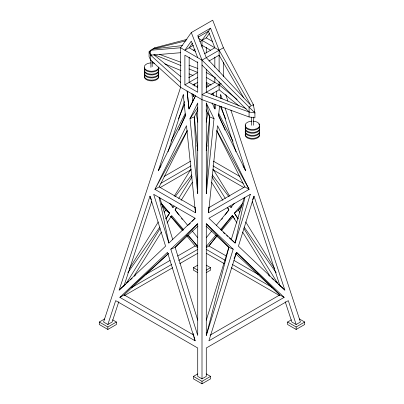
<?xml version="1.0" encoding="UTF-8"?>
<svg xmlns="http://www.w3.org/2000/svg" width="404" height="404" viewBox="0 0 404 404"><rect width="100%" height="100%" fill="white"/><g stroke="black" fill="none" stroke-linecap="round" stroke-linejoin="round"><path stroke-width="0.61" d="M206.277 193.536L206.277 103.04L214.014 118.63L206.277 193.536L206.363 191.653M206.449 189.769L209.686 116.913L206.277 103.04M208.535 212.777L217.529 125.71L249.111 189.35L208.535 212.777L208.812 207.757M206.227 150.748L209.686 116.913L206.121 109.807M211.948 94.794L212.075 93.556M215.463 104.636L215.019 108.949L213.938 107.393M216.292 96.627L216.862 91.082M219.564 105.989L218.529 116.024L245.703 170.776L225.058 107.873M220.342 98.46L220.73 94.698L222.109 98.889M192.819 93.991L193.253 96.45L193.481 94.617M194.551 86.062L194.854 83.613M206.222 122.21L207.848 112.963M206.858 146.738L207.08 145.511M244.859 197.41L235.118 243.051L229.487 238.017M206.277 335.461L228.856 247.344L206.277 223.735L206.277 335.461L233.199 249.197L206.277 223.735M206.287 320.185L228.856 247.344L206.096 226.124M231.245 239.628L244.38 197.233M254.03 196.162L238.426 246.177L284.855 290.092L254.03 196.162L252.611 199.632M220.352 95.874L220.73 94.698M186.911 39.38L154.924 47.773L150.647 50.248L149.081 51.813L149.081 56.752L150.647 60.13L180.603 87.309L202 99.662L249.076 116.958L254.919 117.862L254.919 112.918L253.353 104.601L223.397 47.773L212.701 20.2L191.299 32.552L180.603 47.773L180.603 87.309L103.57 322.033L107.853 324.503L115.685 300.637L197.723 348.001L197.723 376.387L202 378.856L206.277 376.387L206.277 348.001L288.315 300.637L296.147 324.503L300.43 322.033L230.866 110.06M125.629 284.194L119.145 290.092L149.97 196.162L151.389 199.632M161.024 165.827L158.297 170.776L183.27 94.698L183.648 95.874M118.786 301.748L112.13 322.033L107.853 324.503M123.922 286.103L151.803 201.147M167.993 151.808L184.507 101.485M234.103 258.802L236.507 252.323L284.138 297.369L208.893 340.814L236.507 252.323L279.861 294.9L284.138 297.369M178.962 130.022L185.577 114.473M193.253 96.45L193.976 94.753M197.102 87.41L197.819 85.714M178.305 118.938L184.482 104.464M176.245 207.707L175.144 209.964L178.906 214.933M158.297 170.776L185.471 116.024L183.27 94.698M195.188 207.757L195.465 212.777L154.889 189.35L159.166 186.88L187.188 131.093M197.879 109.807L194.314 116.913L197.551 189.769M171.013 141.158L185.168 113.67M187.259 130.391L154.889 189.35L186.471 125.71L195.465 212.777M126.432 283.154L160.065 228.644M166.004 219.029L169.629 213.15L161.595 203.621M172.064 206.813L173.124 207.484L174.109 205.888M178.704 198.44L192.168 176.624M129.426 268.544L158.277 221.937M164.251 212.297L165.574 210.151L162.373 206.267M174.195 196.233L190.794 169.422M134.113 275.871L161.363 232.103M167.009 223.033L171.66 215.559L183.719 229.856M176.806 207.303L175.144 209.964L187.784 225.493M181.113 200.379L192.385 182.275M192.37 43.208L189.163 47.773L195.581 51.48M198.076 37.385L198.788 36.37M210.56 28.184L197.723 35.597L206.277 57.656L250.884 105.393L219.119 50.248L210.56 28.184L202 40.365L202 47.197M199.859 41.597L206.277 37.89L209.489 33.325M127.795 272.811L159.893 227.038M165.66 218.806L169.629 213.15L161.262 203.818M197.758 107.615L189.986 118.63L197.723 193.536L197.723 103.04L189.986 118.63L194.314 116.913L197.773 150.748M242.173 205.126L238.426 210.151L234.371 213.15L237.996 219.029M221.705 219.407L222.458 218.412M225.094 214.933L228.856 209.964L227.755 207.707M175.366 196.334L191.764 174.897M216.963 235.502L208.893 245.97L206.217 247.516M221.19 230.017L232.34 215.559L234.876 219.175M206.343 237.628L211.873 230.83M216.216 225.493L228.856 209.964L227.194 207.303M229.891 205.888L230.876 207.484L234.376 203.182M217.296 235.774L208.893 245.97L226.341 256.045M221.7 230.437L233.305 216.362M241.627 206.267L238.426 210.151L239.749 212.297M206.217 246.536L215.862 235.098M220.281 229.856L232.34 215.559L236.991 223.033M242.405 203.621L234.371 213.15L238.34 218.806M197.723 223.735L175.144 247.344L170.801 249.197L197.723 335.461L197.723 223.735L170.801 249.197M188.511 225.023L190.274 223.215M192.031 221.407L195.107 218.246L153.677 194.329L168.882 243.051L195.107 218.246M119.145 290.092L165.574 246.177L149.97 196.162M194.001 336.547L195.107 340.814L119.862 297.369L124.139 294.9L168.433 253.601M197.904 226.124L175.144 247.344L197.713 320.185M127.018 282.931L128.871 281.245M130.26 279.982L132.113 278.295M134.426 276.19L135.355 275.346M168.397 253.54L119.862 297.369L167.493 252.323L195.107 340.814M151.03 50.465L149.081 51.813L150.647 55.186L180.603 82.365M152.49 49.455L154.924 47.773M230.876 207.484L231.936 206.813M198.258 37.097L208.419 31.229L214.837 47.773L204.677 53.641M193.44 45.304L184.881 50.248L191.299 41.112L197.723 57.656M193.44 50.248L195.046 49.318M150.647 60.13L150.647 50.248L180.603 47.773L202 60.13L223.397 47.773M208.954 61.055L219.119 55.186L243.652 97.778M188.628 77.735L197.723 72.483L189.062 68.927M197.723 62.6L184.881 55.186L184.881 84.835L197.723 77.422M192.981 85.103L197.662 82.401M206.277 87.304L214.837 82.365L214.837 77.321M221.256 83.603L202 94.718L249.076 112.014L254.919 112.918L254.399 111.792M211.135 94.385L219.119 89.779L219.119 81.684M164.085 176.492L190.597 161.186M160.792 183.335L191.087 165.847M160.136 187.582L191.213 169.645M208.585 207.808L244.834 186.88L249.111 189.35L216.741 130.391M145.491 274.619L170.028 260.449M177.659 256.045L195.107 245.97L197.783 247.516M131.229 287.789L171.579 264.494M178.669 260.403L197.753 249.384M124.311 295.657L172.665 267.741M179.724 263.661L197.652 253.313M112.665 319.867L116.408 322.033L116.408 324.503L107.853 329.442L99.293 324.503L99.293 322.033L104.641 318.943M197.723 272.614L193.44 270.145L193.44 267.675L197.723 265.206M99.293 322.033L107.853 326.972L116.408 322.033M206.277 270.145L210.56 267.675L210.56 270.145L206.277 272.614M210.065 335.194L279.861 294.9L235.567 253.601M206.277 373.917L210.56 376.387L210.56 378.856L202 383.8L193.44 378.856L193.44 376.387L197.723 373.917M299.359 318.943L304.707 322.033L304.707 324.503L296.147 329.442L287.592 324.503L287.592 322.033L291.334 319.867M193.44 376.387L202 381.331L210.56 376.387M287.592 322.033L296.147 326.972L304.707 322.033M151.631 54.666L150.647 55.186L180.603 52.717M186.113 40.769L153.116 48.945L182.391 45.591M159.631 54.444L180.815 62.231M189.057 65.256L197.879 68.498M209.686 116.913L214.014 118.63M154.414 54.702L180.977 65.605M164.807 63.908L180.977 70.548M189.062 73.866L193.102 75.528M246.122 108.605L206.277 92.248L206.277 69.538M228.856 247.344L233.199 249.197M206.277 37.89L212.701 41.597M198.788 38.511L219.119 50.248L219.119 71.589M202 45.304L210.56 50.248M206.277 72.483L215.372 77.735M206.277 77.422L219.119 84.835L237.118 99.45M206.338 82.401L211.019 85.103M197.723 87.304L189.163 82.365L189.163 57.131M184.881 84.835L197.723 92.248L197.723 61.756M213.403 161.186L239.915 176.492M212.913 165.847L243.208 183.335M212.787 169.645L243.864 187.582M159.166 186.88L195.415 207.808M233.972 260.449L258.51 274.619M206.247 249.384L225.331 260.403M232.421 264.494L272.771 287.789M206.348 253.313L224.276 263.661M231.335 267.741L279.689 295.657M206.277 265.206L210.56 267.675M296.147 324.503L291.87 322.033L285.214 301.748M193.44 267.675L197.723 270.145M124.139 294.9L193.935 335.194M165.574 210.151L169.629 213.15M219.119 89.779L239.062 105.969M153.747 54.621L180.992 76.735M223.387 232.563L224.791 233.82M226.669 235.502L227.609 236.34M268.645 275.346L269.574 276.19M271.887 278.295L273.74 279.982M275.129 281.245L276.982 282.931M278.371 284.194L284.855 290.092M191.299 32.552L202 60.13L254.919 112.918M202 65.069L249.076 112.014M170.806 216.216L183.234 230.224M187.789 235.365L197.733 246.571M206.247 83.552L208.641 86.38M188.138 235.098L197.783 246.536M170.695 216.362L182.3 230.437M186.704 235.774L195.107 245.97M169.624 203.182L173.124 207.484M192.127 230.83L197.657 237.628M212.236 174.897L228.634 196.334M181.542 218.412L182.295 219.407M244.107 227.038L276.205 272.811M211.615 182.275L222.887 200.379M242.637 232.103L269.887 275.871M213.206 169.422L229.805 196.233M245.723 221.937L274.574 268.544M211.832 176.624L225.296 198.44M243.935 228.644L277.568 283.154M242.976 165.827L245.703 170.776M218.832 113.67L232.987 141.158M216.812 131.093L244.834 186.88M212.044 102.959L215.019 108.949L214.428 104.015M220.256 106.202L225.695 118.938M206.181 85.714L206.898 87.41M218.423 114.473L225.038 130.022M225.755 94.491L227.917 101.081M221.064 106.277L236.007 151.808M252.197 201.147L280.078 286.103M159.62 197.233L172.755 239.628M193.208 333.497L193.683 335.33M159.141 197.41L168.882 243.051M196.92 145.511L197.142 146.738M196.152 112.963L197.778 122.21M213.1 92.925L213.393 95.389M191.925 93.556L192.809 102.217M197.637 191.653L197.723 193.536M296.147 326.972L296.147 329.442M253.353 105.838L253.353 104.601L249.076 107.075L249.076 116.958M253.358 117.064L253.358 125.24M251.541 117.064L251.541 125.24M223.397 62.181L223.397 76.689M214.837 57.131L214.837 67.226M206.277 47.248L206.277 52.924M202 60.13L202 378.856M202 381.331L202 383.8M152.192 61.585L152.192 66.615M150.909 59.807L150.909 67.357M107.853 326.972L107.853 329.442M158.565 74.886A7.262 4.192 0 0 1 151.55 80.164A7.262 4.192 0 0 1 144.536 74.886M158.565 75.624A7.262 4.192 0 0 1 152.5 80.866A7.262 4.192 0 0 1 144.289 76.71M158.812 67.074A7.262 4.192 0 0 1 151.763 71.266A7.262 4.192 0 0 1 144.299 67.317A7.262 4.192 0 0 1 150.919 62.898M152.182 62.898A7.262 4.192 0 0 1 154.621 63.276M158.812 67.816A7.262 4.192 0 0 1 151.55 72.008A7.262 4.192 0 0 1 144.289 67.816M158.565 72.659A7.262 4.192 0 0 1 152.5 77.901A7.262 4.192 0 0 1 144.289 73.745M158.565 71.922A7.262 4.192 0 0 1 151.55 77.199A7.262 4.192 0 0 1 144.536 71.922M158.565 69.695A7.262 4.192 0 0 1 152.5 74.937A7.262 4.192 0 0 1 144.289 70.781M158.565 68.953A7.262 4.192 0 0 1 151.55 74.235A7.262 4.192 0 0 1 144.536 68.953M253.081 121.15A7.262 4.192 0 0 1 258.631 127.528A7.262 4.192 0 0 1 246.268 127.528A7.262 4.192 0 0 1 251.818 121.15M259.464 133.138A7.262 4.192 0 0 1 252.45 138.415A7.262 4.192 0 0 1 245.435 133.138M259.711 134.966A7.262 4.192 0 0 1 251.5 139.122A7.262 4.192 0 0 1 245.435 133.881M259.711 132.002A7.262 4.192 0 0 1 251.5 136.158A7.262 4.192 0 0 1 245.435 130.916M259.464 130.174A7.262 4.192 0 0 1 252.45 135.451A7.262 4.192 0 0 1 245.435 130.174M259.711 126.068A7.262 4.192 0 0 1 251.5 130.229A7.262 4.192 0 0 1 245.435 124.982M258.737 123.972A7.262 4.192 0 0 1 259.464 124.982M259.711 129.033A7.262 4.192 0 0 1 251.5 133.194A7.262 4.192 0 0 1 245.435 127.952M259.464 127.21A7.262 4.192 0 0 1 252.45 132.487A7.262 4.192 0 0 1 245.435 127.21M250.323 194.329L235.118 243.051L208.893 218.246L250.323 194.329M195.465 95.889L188.971 109.019L187.138 91.082L188.981 108.949L195.465 95.889"/></g></svg>
